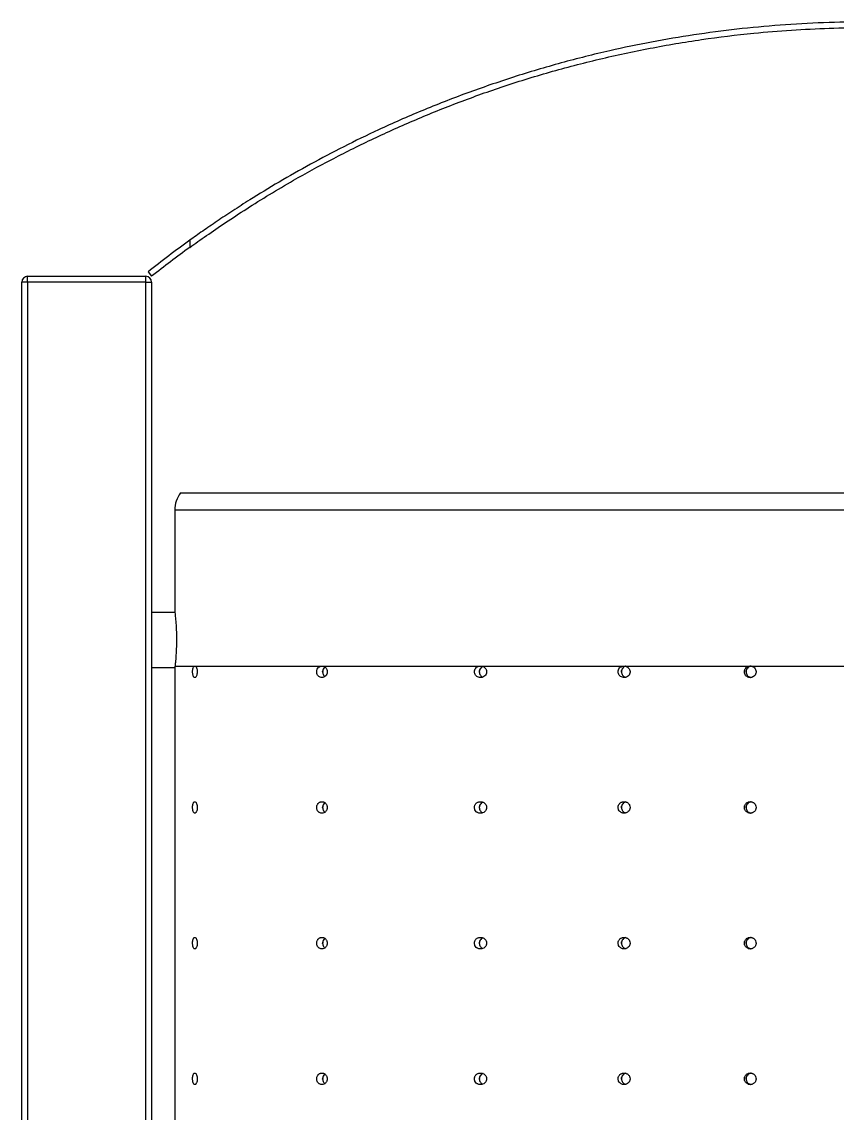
# Model space of a CAD drawing. Header units: millimetres. Extents: x -6549 to -609, y -17178 to -12978.
# Drawn here: x -5856.1 to -5573.5, y -13943.3 to -13565.3 of the extents above; entities that cross this region are included whole.
import ezdxf

# ---------------------------------------------------------------- set-up
doc = ezdxf.new("R2010")
doc.units = ezdxf.units.MM

# ---------------------------------------------------------------- blocks, each defined once
blk = doc.blocks.new('front')
for p, q in [((-10628.25, -14552.48), (-10628.25, -14554.95)), ((-10684.45, -14566.95), (-10684.45, -14564.95)), ((-10684.45, -14564.95), (-10643.45, -14564.95)), ((-10643.45, -14566.95), (-10643.45, -14564.95)), ((-10642.69, -14563.38), (-10641.45, -14564.95)), ((-10686.45, -15417.95), (-10686.45, -14566.95)), ((-10684.45, -14566.95), (-10686.45, -14566.95)), ((-10643.45, -14566.95), (-10684.45, -14566.95)), ((-10684.45, -14566.95), (-10684.45, -15417.95)), ((-10643.45, -15192.95), (-10643.45, -14566.95)), ((-10643.45, -14566.95), (-10641.45, -14566.95)), ((-10641.45, -14566.95), (-10641.45, -15192.95)), ((-10633.45, -14645.95), (-10633.45, -14681.07)), ((-10633.39, -14681.45), (-10641.45, -14681.45)), ((-10641.45, -14700.45), (-10633.39, -14700.45)), ((-10633.45, -14700.95), (-10633.45, -15129.95)), ((-10633.34, -14699.95), (-10626.48, -14699.95)), ((-10626.48, -14699.95), (-10582.43, -14699.95)), ((-10582.43, -14699.95), (-10527.48, -14699.95)), ((-10582.17, -14702.02), (-10582.13, -14701.57)), ((-10527.86, -14702.02), (-10527.82, -14701.56)), ((-10527.48, -14699.95), (-10477.7, -14699.95)), ((-10478.61, -14702.04), (-10478.58, -14701.53)), ((-10477.7, -14699.95), (-10433.97, -14699.95)), ((-10435.4, -14702.05), (-10435.37, -14701.52)), ((-10433.97, -14699.95), (-10393.45, -14699.95)), ((-10582.17, -14749.02), (-10582.13, -14748.57)), ((-10527.86, -14749.02), (-10527.82, -14748.56)), ((-10478.61, -14749.04), (-10478.58, -14748.53)), ((-10435.4, -14749.05), (-10435.37, -14748.52)), ((-10582.17, -14796.02), (-10582.13, -14795.57)), ((-10527.86, -14796.02), (-10527.82, -14795.56)), ((-10478.61, -14796.04), (-10478.58, -14795.53)), ((-10435.4, -14796.05), (-10435.37, -14795.52)), ((-10582.17, -14843.02), (-10582.13, -14842.57)), ((-10527.86, -14843.02), (-10527.82, -14842.56)), ((-10478.61, -14843.04), (-10478.58, -14842.53)), ((-10435.4, -14843.05), (-10435.37, -14842.52))]:
    blk.add_line(p, q)
for centre, radius, start, end in [((-10393.45, -14878.79), 402, 125.7369, 128.3161), ((-10393.45, -14878.79), 400, 125.9433, 128.3161), ((-10684.45, -14566.95), 2, 90, 180), ((-10643.45, -14566.95), 2, 0, 90), ((-10623.45, -14645.95), 10, 143.0924, 180.0171)]:
    blk.add_arc(centre, radius, start, end)
for points, knots in [([(-10393.45, -14476.79), (-10398.48, -14476.85), (-10408.55, -14476.96), (-10423.63, -14477.86), (-10438.63, -14479.27), (-10453.5, -14481.23), (-10468.17, -14483.71), (-10483.55, -14486.9), (-10499.58, -14490.93), (-10516.15, -14495.87), (-10532.28, -14501.42), (-10547.9, -14507.53), (-10562.1, -14513.77), (-10574.94, -14520.02), (-10586.48, -14526.11), (-10597.4, -14532.3), (-10606.29, -14537.71), (-10613.35, -14542.25), (-10618.81, -14545.88), (-10623.87, -14549.36), (-10626.79, -14551.44), (-10628.25, -14552.48)], [0, 0, 0, 0, 0.054178, 0.108508, 0.162965, 0.217478, 0.271936, 0.326199, 0.390873, 0.455721, 0.520613, 0.585435, 0.650088, 0.704174, 0.758377, 0.812526, 0.866538, 0.899888, 0.933316, 0.966705, 1, 1, 1, 1]), ([(-10628.25, -14554.95), (-10626.37, -14553.61), (-10622.62, -14550.92), (-10615.9, -14546.34), (-10608.57, -14541.55), (-10600.66, -14536.61), (-10590.97, -14530.88), (-10579.3, -14524.49), (-10565.46, -14517.58), (-10550.95, -14511.02), (-10535.88, -14504.9), (-10520.08, -14499.23), (-10503.57, -14494.12), (-10486.35, -14489.61), (-10468.76, -14485.83), (-10450.89, -14482.8), (-10434.5, -14480.79), (-10419.72, -14479.59), (-10406.6, -14478.92), (-10397.83, -14478.83), (-10393.45, -14478.79)], [0, 0, 0, 0, 0.042395, 0.084984, 0.127754, 0.170553, 0.213125, 0.275885, 0.338833, 0.401895, 0.464936, 0.527773, 0.593775, 0.659961, 0.726196, 0.792355, 0.858335, 0.905555, 0.952802, 1, 1, 1, 1]), ([(-10631.45, -14639.95), (-10631.39, -14639.95), (-10631.26, -14639.95), (-10630.26, -14639.95), (-10628.65, -14639.95), (-10626.42, -14639.95), (-10623.66, -14639.95), (-10620.43, -14639.95), (-10616.73, -14639.95), (-10611.76, -14639.95), (-10605.28, -14639.95), (-10597.03, -14639.95), (-10588.06, -14639.95), (-10578.28, -14639.95), (-10567.83, -14639.95), (-10556.78, -14639.95), (-10545.3, -14639.95), (-10533.43, -14639.95), (-10521.23, -14639.95), (-10506.58, -14639.95), (-10489.41, -14639.95), (-10469.67, -14639.95), (-10449.53, -14639.95), (-10429.06, -14639.95), (-10408.31, -14639.95), (-10387.49, -14639.95), (-10366.64, -14639.95), (-10345.83, -14639.95), (-10326.73, -14639.95), (-10309.34, -14639.95), (-10293.66, -14639.95), (-10278.19, -14639.95), (-10263.49, -14639.95), (-10249.6, -14639.95), (-10236.48, -14639.95), (-10223.68, -14639.95), (-10212.01, -14639.95), (-10201.53, -14639.95), (-10192.16, -14639.95), (-10183.37, -14639.95), (-10176.3, -14639.95), (-10170.85, -14639.95), (-10166.7, -14639.95), (-10163.07, -14639.95), (-10160.07, -14639.95), (-10157.76, -14639.95), (-10156.21, -14639.95), (-10155.45, -14639.95), (-10155.53, -14639.95), (-10155.56, -14639.95)], [0, 0, 0, 0, 0.0119193, 0.023839, 0.0361405, 0.0484435, 0.0603457, 0.0722494, 0.0844008, 0.0965535, 0.1161026, 0.1356578, 0.1557387, 0.1758234, 0.1970921, 0.2183827, 0.2396595, 0.2614833, 0.2833205, 0.305148, 0.3387896, 0.3724628, 0.4061127, 0.4406894, 0.4752902, 0.5098689, 0.5446202, 0.579394, 0.6141422, 0.6409652, 0.6678179, 0.6946636, 0.7214772, 0.7455153, 0.7695514, 0.7939173, 0.8182792, 0.8385424, 0.8588019, 0.879554, 0.9002987, 0.9135102, 0.9267199, 0.9402453, 0.9537683, 0.9670108, 0.9802516, 0.9940174, 1, 1, 1, 1]), ([(-10153.45, -14645.95), (-10153.52, -14645.95), (-10153.68, -14645.95), (-10155.09, -14645.95), (-10157.58, -14645.95), (-10159.95, -14645.95), (-10162.9, -14645.95), (-10166.55, -14645.95), (-10172.93, -14645.95), (-10180.58, -14645.95), (-10189.5, -14645.95), (-10199.65, -14645.95), (-10210.45, -14645.95), (-10222.69, -14645.95), (-10236.42, -14645.95), (-10251.66, -14645.95), (-10267.3, -14645.95), (-10284.43, -14645.95), (-10303.04, -14645.95), (-10323.14, -14645.95), (-10343.48, -14645.95), (-10363.96, -14645.95), (-10384.48, -14645.95), (-10404.72, -14645.95), (-10424.65, -14645.95), (-10444.26, -14645.95), (-10463.76, -14645.95), (-10483.08, -14645.95), (-10502.11, -14645.95), (-10519.2, -14645.95), (-10534.4, -14645.95), (-10547.76, -14645.95), (-10560.76, -14645.95), (-10573.27, -14645.95), (-10584.32, -14645.95), (-10593.95, -14645.95), (-10602.22, -14645.95), (-10609.86, -14645.95), (-10616.59, -14645.95), (-10622.3, -14645.95), (-10626.94, -14645.95), (-10630.16, -14645.95), (-10632.12, -14645.95), (-10633.24, -14645.95), (-10633.38, -14645.95), (-10633.45, -14645.95)], [0, 0, 0, 0, 0.012547, 0.028296, 0.044098, 0.059858, 0.06074, 0.079591, 0.098502, 0.117378, 0.139373, 0.161439, 0.183535, 0.205569, 0.233166, 0.26082, 0.288492, 0.316115, 0.349837, 0.38365, 0.417523, 0.451411, 0.48526, 0.519006, 0.551369, 0.583832, 0.61633, 0.648808, 0.681224, 0.713555, 0.737661, 0.761841, 0.78602, 0.810152, 0.834217, 0.85297, 0.871777, 0.890561, 0.909281, 0.926889, 0.944536, 0.962122, 0.974741, 0.987384, 1, 1, 1, 1]), ([(-10633.44, -14681.07), (-10633.44, -14681.04), (-10633.46, -14680.9), (-10633.35, -14681.81), (-10633.15, -14683.72), (-10632.94, -14686.51), (-10632.82, -14689.8), (-10632.85, -14693.21), (-10633, -14696.34), (-10633.2, -14698.65), (-10633.3, -14699.58), (-10633.34, -14699.95)], [0, 0, 0, 0, 0.041909, 0.166253, 0.290928, 0.416416, 0.541942, 0.66666, 0.79099, 0.915947, 1, 1, 1, 1]), ([(-10633.34, -14699.95), (-10633.35, -14700.1), (-10633.42, -14700.68), (-10633.47, -14701.13), (-10633.45, -14700.95), (-10633.45, -14700.95)], [0, 0, 0, 0, 0.250403, 0.997833, 1, 1, 1, 1]), ([(-10626.48, -14699.95), (-10626.57, -14699.97), (-10626.75, -14700.01), (-10626.98, -14700.36), (-10627.16, -14700.89), (-10627.25, -14701.45), (-10627.27, -14702.03), (-10627.23, -14702.61), (-10627.11, -14703.2), (-10626.92, -14703.65), (-10626.68, -14703.93), (-10626.4, -14703.98), (-10626.13, -14703.8), (-10625.88, -14703.39), (-10625.72, -14702.82), (-10625.64, -14702.15), (-10625.66, -14701.48), (-10625.77, -14700.87), (-10625.95, -14700.38), (-10626.19, -14700.04), (-10626.38, -14699.95), (-10626.47, -14699.95), (-10626.48, -14699.95)], [0, 0, 0, 0, 0.053512, 0.109643, 0.164508, 0.217741, 0.249733, 0.301411, 0.353073, 0.405322, 0.458955, 0.514128, 0.570382, 0.626634, 0.681598, 0.734542, 0.785822, 0.836641, 0.888347, 0.941822, 0.997129, 1, 1, 1, 1]), ([(-10582.43, -14699.95), (-10582.6, -14699.97), (-10583.01, -14700), (-10583.59, -14700.35), (-10584.04, -14700.93), (-10584.22, -14701.51), (-10584.26, -14702.05), (-10584.18, -14702.57), (-10583.94, -14703.12), (-10583.55, -14703.57), (-10583.02, -14703.88), (-10582.39, -14703.99), (-10581.71, -14703.84), (-10581.11, -14703.42), (-10580.71, -14702.79), (-10580.56, -14702.11), (-10580.61, -14701.48), (-10580.82, -14700.92), (-10581.17, -14700.45), (-10581.67, -14700.09), (-10582.11, -14699.96), (-10582.37, -14699.95), (-10582.43, -14699.95)], [0, 0, 0, 0, 0.049072, 0.11378, 0.173758, 0.226099, 0.249539, 0.295306, 0.340993, 0.388792, 0.441948, 0.501313, 0.565458, 0.629886, 0.688756, 0.739443, 0.784466, 0.828339, 0.874875, 0.926749, 0.985174, 1, 1, 1, 1]), ([(-10581.39, -14700.33), (-10581.43, -14700.35), (-10581.67, -14700.48), (-10581.96, -14700.94), (-10582.16, -14701.51), (-10582.17, -14701.85), (-10582.18, -14701.95)], [0, 0, 0, 0, 0.0847943, 0.4909951, 0.8441307, 1, 1, 1, 1]), ([(-10582.18, -14701.95), (-10582.16, -14702.15), (-10582.13, -14702.57), (-10581.86, -14703.1), (-10581.61, -14703.45), (-10581.43, -14703.55), (-10581.41, -14703.57)], [0, 0, 0, 0, 0.31152, 0.622484, 0.948117, 1, 1, 1, 1]), ([(-10527.48, -14699.95), (-10527.68, -14699.97), (-10528.15, -14700), (-10528.81, -14700.35), (-10529.33, -14700.92), (-10529.54, -14701.5), (-10529.59, -14702.05), (-10529.51, -14702.57), (-10529.22, -14703.12), (-10528.76, -14703.57), (-10528.15, -14703.88), (-10527.42, -14703.99), (-10526.65, -14703.84), (-10525.97, -14703.42), (-10525.52, -14702.8), (-10525.34, -14702.12), (-10525.4, -14701.48), (-10525.64, -14700.92), (-10526.05, -14700.44), (-10526.62, -14700.08), (-10527.13, -14699.96), (-10527.42, -14699.95), (-10527.48, -14699.95)], [0, 0, 0, 0, 0.049345, 0.113133, 0.172688, 0.225238, 0.249711, 0.296001, 0.342215, 0.390468, 0.443811, 0.502932, 0.566313, 0.629711, 0.687944, 0.738824, 0.784584, 0.829253, 0.876344, 0.92834, 0.986341, 1, 1, 1, 1]), ([(-10526.62, -14700.16), (-10526.79, -14700.23), (-10527.18, -14700.39), (-10527.62, -14700.93), (-10527.85, -14701.5), (-10527.87, -14701.84), (-10527.87, -14701.95)], [0, 0, 0, 0, 0.235454, 0.569697, 0.864002, 1, 1, 1, 1]), ([(-10527.87, -14701.95), (-10527.85, -14702.16), (-10527.81, -14702.57), (-10527.51, -14703.12), (-10527.11, -14703.54), (-10526.77, -14703.69), (-10526.61, -14703.76)], [0, 0, 0, 0, 0.256288, 0.51216, 0.779463, 1, 1, 1, 1]), ([(-10477.7, -14699.95), (-10477.92, -14699.97), (-10478.38, -14700.01), (-10479.03, -14700.35), (-10479.52, -14700.89), (-10479.74, -14701.46), (-10479.8, -14702.03), (-10479.71, -14702.59), (-10479.39, -14703.17), (-10478.91, -14703.62), (-10478.27, -14703.91), (-10477.55, -14703.99), (-10476.82, -14703.81), (-10476.2, -14703.4), (-10475.77, -14702.81), (-10475.58, -14702.15), (-10475.63, -14701.49), (-10475.89, -14700.89), (-10476.32, -14700.4), (-10476.92, -14700.06), (-10477.4, -14699.95), (-10477.67, -14699.95), (-10477.7, -14699.95)], [0, 0, 0, 0, 0.051787, 0.110599, 0.167196, 0.220294, 0.249892, 0.299492, 0.34905, 0.399872, 0.453631, 0.510493, 0.569334, 0.627871, 0.683709, 0.735852, 0.785237, 0.83392, 0.883982, 0.936899, 0.99311, 1, 1, 1, 1]), ([(-10477.12, -14700.04), (-10477.14, -14700.04), (-10477.41, -14700.07), (-10477.87, -14700.37), (-10478.37, -14700.89), (-10478.6, -14701.47), (-10478.62, -14701.82), (-10478.63, -14701.95)], [0, 0, 0, 0, 0.0295801, 0.3179333, 0.5953087, 0.8553273, 1, 1, 1, 1]), ([(-10478.63, -14701.95), (-10478.61, -14702.16), (-10478.56, -14702.59), (-10478.24, -14703.16), (-10477.77, -14703.62), (-10477.37, -14703.77), (-10477.17, -14703.85)], [0, 0, 0, 0, 0.247881, 0.495541, 0.749587, 1, 1, 1, 1]), ([(-10433.97, -14699.95), (-10434.2, -14699.97), (-10434.66, -14700.02), (-10435.27, -14700.37), (-10435.73, -14700.89), (-10435.95, -14701.45), (-10436.02, -14702.03), (-10435.92, -14702.62), (-10435.59, -14703.21), (-10435.08, -14703.66), (-10434.45, -14703.93), (-10433.76, -14703.98), (-10433.08, -14703.79), (-10432.5, -14703.39), (-10432.1, -14702.82), (-10431.92, -14702.16), (-10431.96, -14701.48), (-10432.22, -14700.86), (-10432.68, -14700.36), (-10433.28, -14700.03), (-10433.74, -14699.95), (-10433.97, -14699.95), (-10433.97, -14699.95)], [0, 0, 0, 0, 0.054365, 0.109358, 0.163749, 0.217255, 0.250001, 0.302572, 0.355128, 0.408061, 0.461818, 0.516402, 0.571458, 0.626388, 0.680614, 0.733878, 0.786377, 0.838659, 0.891351, 0.944889, 0.999338, 1, 1, 1, 1]), ([(-10433.68, -14700), (-10433.81, -14700.01), (-10434.17, -14700.05), (-10434.7, -14700.37), (-10435.16, -14700.89), (-10435.39, -14701.45), (-10435.41, -14701.81), (-10435.42, -14701.95)], [0, 0, 0, 0, 0.138324, 0.380585, 0.620173, 0.855811, 1, 1, 1, 1]), ([(-10435.42, -14701.95), (-10435.4, -14702.17), (-10435.35, -14702.61), (-10435.01, -14703.21), (-10434.51, -14703.65), (-10434.05, -14703.89), (-10433.78, -14703.9), (-10433.73, -14703.9)], [0, 0, 0, 0, 0.235808, 0.4715601, 0.7090053, 0.9501985, 1, 1, 1, 1]), ([(-10627.26, -14748.95), (-10627.26, -14749.08), (-10627.25, -14749.22), (-10627.23, -14749.48), (-10627.22, -14749.6), (-10627.18, -14749.85), (-10627.16, -14749.96), (-10627.1, -14750.18), (-10627.07, -14750.28), (-10626.96, -14750.56), (-10626.87, -14750.71), (-10626.73, -14750.85), (-10626.68, -14750.89), (-10626.58, -14750.94), (-10626.53, -14750.95), (-10626.42, -14750.95), (-10626.37, -14750.94), (-10626.27, -14750.89), (-10626.22, -14750.85), (-10626.12, -14750.75), (-10626.07, -14750.69), (-10625.98, -14750.55), (-10625.94, -14750.47), (-10625.82, -14750.19), (-10625.76, -14749.97), (-10625.69, -14749.6), (-10625.68, -14749.48), (-10625.66, -14749.22), (-10625.65, -14749.08), (-10625.65, -14748.68), (-10625.67, -14748.42), (-10625.74, -14748.05), (-10625.76, -14747.94), (-10625.83, -14747.72), (-10625.86, -14747.62), (-10625.94, -14747.43), (-10625.98, -14747.35), (-10626.07, -14747.21), (-10626.12, -14747.15), (-10626.27, -14747), (-10626.37, -14746.95), (-10626.53, -14746.95), (-10626.58, -14746.96), (-10626.68, -14747.01), (-10626.73, -14747.05), (-10626.82, -14747.14), (-10626.87, -14747.2), (-10626.95, -14747.35), (-10626.99, -14747.43), (-10627.07, -14747.61), (-10627.1, -14747.71), (-10627.16, -14747.93), (-10627.18, -14748.05), (-10627.24, -14748.41), (-10627.26, -14748.68), (-10627.26, -14748.95)], [0, 0, 0, 0, 0.03125, 0.03125, 0.0625, 0.0625, 0.09375, 0.09375, 0.125, 0.125, 0.1875, 0.1875, 0.21875, 0.21875, 0.25, 0.25, 0.28125, 0.28125, 0.3125, 0.3125, 0.34375, 0.34375, 0.375, 0.375, 0.4375, 0.4375, 0.46875, 0.46875, 0.5, 0.5, 0.5625, 0.5625, 0.59375, 0.59375, 0.625, 0.625, 0.65625, 0.65625, 0.6875, 0.6875, 0.75, 0.75, 0.78125, 0.78125, 0.8125, 0.8125, 0.84375, 0.84375, 0.875, 0.875, 0.90625, 0.90625, 0.9375, 0.9375, 1, 1, 1, 1]), ([(-10584.24, -14748.95), (-10584.24, -14749.09), (-10584.23, -14749.23), (-10584.18, -14749.5), (-10584.14, -14749.64), (-10583.99, -14750.01), (-10583.84, -14750.23), (-10583.58, -14750.5), (-10583.49, -14750.58), (-10583.29, -14750.71), (-10583.19, -14750.77), (-10582.87, -14750.91), (-10582.65, -14750.95), (-10582.2, -14750.95), (-10581.97, -14750.9), (-10581.55, -14750.72), (-10581.35, -14750.59), (-10581.08, -14750.32), (-10581, -14750.22), (-10580.86, -14750.01), (-10580.8, -14749.89), (-10580.69, -14749.64), (-10580.65, -14749.51), (-10580.6, -14749.24), (-10580.58, -14749.1), (-10580.58, -14748.81), (-10580.6, -14748.68), (-10580.65, -14748.4), (-10580.69, -14748.27), (-10580.79, -14748.02), (-10580.85, -14747.9), (-10581, -14747.68), (-10581.08, -14747.58), (-10581.25, -14747.4), (-10581.35, -14747.32), (-10581.55, -14747.19), (-10581.65, -14747.13), (-10581.87, -14747.04), (-10581.97, -14747.01), (-10582.2, -14746.96), (-10582.31, -14746.95), (-10582.54, -14746.95), (-10582.65, -14746.96), (-10582.87, -14747), (-10582.98, -14747.04), (-10583.19, -14747.13), (-10583.29, -14747.18), (-10583.49, -14747.32), (-10583.58, -14747.4), (-10583.75, -14747.58), (-10583.83, -14747.67), (-10583.97, -14747.89), (-10584.04, -14748.01), (-10584.14, -14748.26), (-10584.18, -14748.39), (-10584.23, -14748.66), (-10584.24, -14748.81), (-10584.24, -14748.95)], [0, 0, 0, 0, 0.03125, 0.03125, 0.0625, 0.0625, 0.125, 0.125, 0.15625, 0.15625, 0.1875, 0.1875, 0.25, 0.25, 0.3125, 0.3125, 0.375, 0.375, 0.40625, 0.40625, 0.4375, 0.4375, 0.46875, 0.46875, 0.5, 0.5, 0.53125, 0.53125, 0.5625, 0.5625, 0.59375, 0.59375, 0.625, 0.625, 0.65625, 0.65625, 0.6875, 0.6875, 0.71875, 0.71875, 0.75, 0.75, 0.78125, 0.78125, 0.8125, 0.8125, 0.84375, 0.84375, 0.875, 0.875, 0.90625, 0.90625, 0.9375, 0.9375, 0.96875, 0.96875, 1, 1, 1, 1]), ([(-10581.39, -14747.33), (-10581.43, -14747.35), (-10581.67, -14747.48), (-10581.96, -14747.94), (-10582.16, -14748.51), (-10582.17, -14748.85), (-10582.18, -14748.95)], [0, 0, 0, 0, 0.083499, 0.490275, 0.84391, 1, 1, 1, 1]), ([(-10529.57, -14748.95), (-10529.57, -14749.09), (-10529.56, -14749.23), (-10529.5, -14749.5), (-10529.45, -14749.63), (-10529.28, -14750.01), (-10529.11, -14750.23), (-10528.82, -14750.5), (-10528.71, -14750.58), (-10528.48, -14750.71), (-10528.36, -14750.77), (-10528.12, -14750.86), (-10527.99, -14750.89), (-10527.74, -14750.94), (-10527.61, -14750.95), (-10527.21, -14750.95), (-10526.96, -14750.9), (-10526.47, -14750.72), (-10526.24, -14750.59), (-10525.94, -14750.32), (-10525.84, -14750.22), (-10525.68, -14750), (-10525.61, -14749.89), (-10525.49, -14749.64), (-10525.45, -14749.5), (-10525.39, -14749.24), (-10525.37, -14749.09), (-10525.37, -14748.68), (-10525.43, -14748.4), (-10525.61, -14748.02), (-10525.68, -14747.9), (-10525.84, -14747.68), (-10525.93, -14747.59), (-10526.23, -14747.32), (-10526.46, -14747.18), (-10526.83, -14747.04), (-10526.96, -14747.01), (-10527.22, -14746.96), (-10527.35, -14746.95), (-10527.61, -14746.95), (-10527.73, -14746.96), (-10527.99, -14747.01), (-10528.12, -14747.04), (-10528.36, -14747.13), (-10528.48, -14747.19), (-10528.71, -14747.32), (-10528.81, -14747.4), (-10529.01, -14747.58), (-10529.1, -14747.68), (-10529.27, -14747.9), (-10529.34, -14748.01), (-10529.45, -14748.26), (-10529.5, -14748.39), (-10529.56, -14748.67), (-10529.57, -14748.81), (-10529.57, -14748.95)], [0, 0, 0, 0, 0.03125, 0.03125, 0.0625, 0.0625, 0.125, 0.125, 0.15625, 0.15625, 0.1875, 0.1875, 0.21875, 0.21875, 0.25, 0.25, 0.3125, 0.3125, 0.375, 0.375, 0.40625, 0.40625, 0.4375, 0.4375, 0.46875, 0.46875, 0.5, 0.5, 0.5625, 0.5625, 0.59375, 0.59375, 0.625, 0.625, 0.6875, 0.6875, 0.71875, 0.71875, 0.75, 0.75, 0.78125, 0.78125, 0.8125, 0.8125, 0.84375, 0.84375, 0.875, 0.875, 0.90625, 0.90625, 0.9375, 0.9375, 0.96875, 0.96875, 1, 1, 1, 1]), ([(-10526.59, -14747.14), (-10526.77, -14747.21), (-10527.17, -14747.38), (-10527.62, -14747.93), (-10527.85, -14748.5), (-10527.87, -14748.84), (-10527.87, -14748.95)], [0, 0, 0, 0, 0.248905, 0.577277, 0.866394, 1, 1, 1, 1]), ([(-10479.78, -14748.95), (-10479.78, -14749.09), (-10479.76, -14749.22), (-10479.71, -14749.48), (-10479.67, -14749.61), (-10479.5, -14749.98), (-10479.34, -14750.21), (-10479.05, -14750.48), (-10478.94, -14750.56), (-10478.71, -14750.7), (-10478.6, -14750.76), (-10478.35, -14750.85), (-10478.22, -14750.89), (-10477.96, -14750.94), (-10477.83, -14750.95), (-10477.56, -14750.95), (-10477.43, -14750.94), (-10477.17, -14750.89), (-10477.05, -14750.85), (-10476.8, -14750.76), (-10476.68, -14750.7), (-10476.45, -14750.56), (-10476.35, -14750.48), (-10476.05, -14750.2), (-10475.89, -14749.99), (-10475.72, -14749.61), (-10475.68, -14749.49), (-10475.63, -14749.22), (-10475.61, -14749.09), (-10475.61, -14748.68), (-10475.67, -14748.41), (-10475.83, -14748.04), (-10475.9, -14747.92), (-10476.06, -14747.7), (-10476.15, -14747.6), (-10476.34, -14747.42), (-10476.45, -14747.34), (-10476.68, -14747.2), (-10476.8, -14747.14), (-10477.05, -14747.05), (-10477.17, -14747.01), (-10477.43, -14746.96), (-10477.56, -14746.95), (-10477.83, -14746.95), (-10477.96, -14746.96), (-10478.22, -14747.01), (-10478.35, -14747.04), (-10478.6, -14747.14), (-10478.71, -14747.2), (-10478.94, -14747.34), (-10479.05, -14747.42), (-10479.24, -14747.6), (-10479.33, -14747.7), (-10479.49, -14747.92), (-10479.56, -14748.04), (-10479.72, -14748.4), (-10479.78, -14748.68), (-10479.78, -14748.95)], [0, 0, 0, 0, 0.03125, 0.03125, 0.0625, 0.0625, 0.125, 0.125, 0.15625, 0.15625, 0.1875, 0.1875, 0.21875, 0.21875, 0.25, 0.25, 0.28125, 0.28125, 0.3125, 0.3125, 0.34375, 0.34375, 0.375, 0.375, 0.4375, 0.4375, 0.46875, 0.46875, 0.5, 0.5, 0.5625, 0.5625, 0.59375, 0.59375, 0.625, 0.625, 0.65625, 0.65625, 0.6875, 0.6875, 0.71875, 0.71875, 0.75, 0.75, 0.78125, 0.78125, 0.8125, 0.8125, 0.84375, 0.84375, 0.875, 0.875, 0.90625, 0.90625, 0.9375, 0.9375, 1, 1, 1, 1]), ([(-10477.16, -14747.04), (-10477.17, -14747.05), (-10477.43, -14747.08), (-10477.87, -14747.37), (-10478.37, -14747.89), (-10478.6, -14748.47), (-10478.62, -14748.82), (-10478.63, -14748.95)], [0, 0, 0, 0, 0.0113318, 0.3051039, 0.5876969, 0.8526174, 1, 1, 1, 1]), ([(-10435.99, -14748.95), (-10435.99, -14749.08), (-10435.98, -14749.21), (-10435.93, -14749.47), (-10435.89, -14749.6), (-10435.78, -14749.84), (-10435.72, -14749.96), (-10435.57, -14750.18), (-10435.49, -14750.28), (-10435.21, -14750.55), (-10434.98, -14750.7), (-10434.62, -14750.85), (-10434.49, -14750.89), (-10434.23, -14750.94), (-10434.1, -14750.95), (-10433.84, -14750.95), (-10433.71, -14750.94), (-10433.45, -14750.89), (-10433.32, -14750.85), (-10433.08, -14750.75), (-10432.96, -14750.69), (-10432.74, -14750.54), (-10432.64, -14750.46), (-10432.45, -14750.28), (-10432.36, -14750.18), (-10432.22, -14749.96), (-10432.15, -14749.84), (-10432.05, -14749.6), (-10432.01, -14749.47), (-10431.96, -14749.22), (-10431.94, -14749.08), (-10431.94, -14748.69), (-10432, -14748.42), (-10432.2, -14747.94), (-10432.35, -14747.71), (-10432.64, -14747.44), (-10432.74, -14747.35), (-10432.96, -14747.21), (-10433.08, -14747.15), (-10433.32, -14747.05), (-10433.45, -14747.01), (-10433.7, -14746.96), (-10433.83, -14746.95), (-10434.1, -14746.95), (-10434.23, -14746.96), (-10434.49, -14747.01), (-10434.61, -14747.05), (-10434.86, -14747.15), (-10434.97, -14747.21), (-10435.19, -14747.35), (-10435.3, -14747.44), (-10435.49, -14747.62), (-10435.57, -14747.72), (-10435.72, -14747.94), (-10435.78, -14748.05), (-10435.94, -14748.42), (-10435.99, -14748.68), (-10435.99, -14748.95)], [0, 0, 0, 0, 0.03125, 0.03125, 0.0625, 0.0625, 0.09375, 0.09375, 0.125, 0.125, 0.1875, 0.1875, 0.21875, 0.21875, 0.25, 0.25, 0.28125, 0.28125, 0.3125, 0.3125, 0.34375, 0.34375, 0.375, 0.375, 0.40625, 0.40625, 0.4375, 0.4375, 0.46875, 0.46875, 0.5, 0.5, 0.5625, 0.5625, 0.625, 0.625, 0.65625, 0.65625, 0.6875, 0.6875, 0.71875, 0.71875, 0.75, 0.75, 0.78125, 0.78125, 0.8125, 0.8125, 0.84375, 0.84375, 0.875, 0.875, 0.90625, 0.90625, 0.9375, 0.9375, 1, 1, 1, 1]), ([(-10433.68, -14747), (-10433.81, -14747.01), (-10434.17, -14747.05), (-10434.7, -14747.37), (-10435.16, -14747.89), (-10435.39, -14748.45), (-10435.41, -14748.81), (-10435.42, -14748.95)], [0, 0, 0, 0, 0.138405, 0.380643, 0.620209, 0.855835, 1, 1, 1, 1]), ([(-10582.18, -14748.95), (-10582.16, -14749.15), (-10582.13, -14749.57), (-10581.86, -14750.1), (-10581.61, -14750.45), (-10581.43, -14750.55), (-10581.41, -14750.57)], [0, 0, 0, 0, 0.31152, 0.622484, 0.948117, 1, 1, 1, 1]), ([(-10527.87, -14748.95), (-10527.85, -14749.16), (-10527.81, -14749.57), (-10527.51, -14750.12), (-10527.11, -14750.54), (-10526.77, -14750.69), (-10526.61, -14750.76)], [0, 0, 0, 0, 0.2563, 0.51216, 0.779463, 1, 1, 1, 1]), ([(-10478.63, -14748.95), (-10478.61, -14749.16), (-10478.56, -14749.59), (-10478.24, -14750.16), (-10477.77, -14750.62), (-10477.37, -14750.77), (-10477.17, -14750.85)], [0, 0, 0, 0, 0.247881, 0.495541, 0.749587, 1, 1, 1, 1]), ([(-10435.42, -14748.95), (-10435.4, -14749.17), (-10435.35, -14749.61), (-10435.01, -14750.21), (-10434.51, -14750.65), (-10434.05, -14750.89), (-10433.78, -14750.9), (-10433.73, -14750.9)], [0, 0, 0, 0, 0.235807, 0.471557, 0.709008, 0.9502, 1, 1, 1, 1]), ([(-10627.26, -14795.95), (-10627.26, -14796.08), (-10627.25, -14796.22), (-10627.23, -14796.48), (-10627.22, -14796.6), (-10627.18, -14796.85), (-10627.16, -14796.96), (-10627.1, -14797.18), (-10627.07, -14797.28), (-10626.96, -14797.56), (-10626.87, -14797.71), (-10626.73, -14797.85), (-10626.68, -14797.89), (-10626.58, -14797.94), (-10626.53, -14797.95), (-10626.42, -14797.95), (-10626.37, -14797.94), (-10626.27, -14797.89), (-10626.22, -14797.85), (-10626.12, -14797.75), (-10626.07, -14797.69), (-10625.98, -14797.55), (-10625.94, -14797.47), (-10625.82, -14797.19), (-10625.76, -14796.97), (-10625.69, -14796.6), (-10625.68, -14796.48), (-10625.66, -14796.22), (-10625.65, -14796.08), (-10625.65, -14795.68), (-10625.67, -14795.42), (-10625.74, -14795.05), (-10625.76, -14794.94), (-10625.83, -14794.72), (-10625.86, -14794.62), (-10625.94, -14794.43), (-10625.98, -14794.35), (-10626.07, -14794.21), (-10626.12, -14794.15), (-10626.27, -14794), (-10626.37, -14793.95), (-10626.53, -14793.95), (-10626.58, -14793.96), (-10626.68, -14794.01), (-10626.73, -14794.05), (-10626.82, -14794.14), (-10626.87, -14794.2), (-10626.95, -14794.35), (-10626.99, -14794.43), (-10627.07, -14794.61), (-10627.1, -14794.71), (-10627.16, -14794.93), (-10627.18, -14795.05), (-10627.24, -14795.41), (-10627.26, -14795.68), (-10627.26, -14795.95)], [0, 0, 0, 0, 0.03125, 0.03125, 0.0625, 0.0625, 0.09375, 0.09375, 0.125, 0.125, 0.1875, 0.1875, 0.21875, 0.21875, 0.25, 0.25, 0.28125, 0.28125, 0.3125, 0.3125, 0.34375, 0.34375, 0.375, 0.375, 0.4375, 0.4375, 0.46875, 0.46875, 0.5, 0.5, 0.5625, 0.5625, 0.59375, 0.59375, 0.625, 0.625, 0.65625, 0.65625, 0.6875, 0.6875, 0.75, 0.75, 0.78125, 0.78125, 0.8125, 0.8125, 0.84375, 0.84375, 0.875, 0.875, 0.90625, 0.90625, 0.9375, 0.9375, 1, 1, 1, 1]), ([(-10584.24, -14795.95), (-10584.24, -14796.09), (-10584.23, -14796.23), (-10584.18, -14796.5), (-10584.14, -14796.64), (-10583.99, -14797.01), (-10583.84, -14797.23), (-10583.58, -14797.5), (-10583.49, -14797.58), (-10583.29, -14797.71), (-10583.19, -14797.77), (-10582.87, -14797.91), (-10582.65, -14797.95), (-10582.2, -14797.95), (-10581.97, -14797.9), (-10581.55, -14797.72), (-10581.35, -14797.59), (-10581.08, -14797.32), (-10581, -14797.22), (-10580.86, -14797.01), (-10580.8, -14796.89), (-10580.69, -14796.64), (-10580.65, -14796.51), (-10580.6, -14796.24), (-10580.58, -14796.1), (-10580.58, -14795.81), (-10580.6, -14795.68), (-10580.65, -14795.4), (-10580.69, -14795.27), (-10580.79, -14795.02), (-10580.85, -14794.9), (-10581, -14794.68), (-10581.08, -14794.58), (-10581.25, -14794.4), (-10581.35, -14794.32), (-10581.55, -14794.19), (-10581.65, -14794.13), (-10581.87, -14794.04), (-10581.97, -14794.01), (-10582.2, -14793.96), (-10582.31, -14793.95), (-10582.54, -14793.95), (-10582.65, -14793.96), (-10582.87, -14794), (-10582.98, -14794.04), (-10583.19, -14794.13), (-10583.29, -14794.18), (-10583.49, -14794.32), (-10583.58, -14794.4), (-10583.75, -14794.58), (-10583.83, -14794.67), (-10583.97, -14794.89), (-10584.04, -14795.01), (-10584.14, -14795.26), (-10584.18, -14795.39), (-10584.23, -14795.66), (-10584.24, -14795.81), (-10584.24, -14795.95)], [0, 0, 0, 0, 0.03125, 0.03125, 0.0625, 0.0625, 0.125, 0.125, 0.15625, 0.15625, 0.1875, 0.1875, 0.25, 0.25, 0.3125, 0.3125, 0.375, 0.375, 0.40625, 0.40625, 0.4375, 0.4375, 0.46875, 0.46875, 0.5, 0.5, 0.53125, 0.53125, 0.5625, 0.5625, 0.59375, 0.59375, 0.625, 0.625, 0.65625, 0.65625, 0.6875, 0.6875, 0.71875, 0.71875, 0.75, 0.75, 0.78125, 0.78125, 0.8125, 0.8125, 0.84375, 0.84375, 0.875, 0.875, 0.90625, 0.90625, 0.9375, 0.9375, 0.96875, 0.96875, 1, 1, 1, 1]), ([(-10581.39, -14794.33), (-10581.43, -14794.35), (-10581.67, -14794.48), (-10581.96, -14794.94), (-10582.16, -14795.51), (-10582.17, -14795.85), (-10582.18, -14795.95)], [0, 0, 0, 0, 0.083493, 0.490272, 0.843909, 1, 1, 1, 1]), ([(-10582.18, -14795.95), (-10582.16, -14796.15), (-10582.13, -14796.57), (-10581.86, -14797.1), (-10581.61, -14797.45), (-10581.43, -14797.55), (-10581.41, -14797.57)], [0, 0, 0, 0, 0.311517, 0.622478, 0.948117, 1, 1, 1, 1]), ([(-10529.57, -14795.95), (-10529.57, -14796.09), (-10529.56, -14796.23), (-10529.5, -14796.5), (-10529.45, -14796.63), (-10529.28, -14797.01), (-10529.11, -14797.23), (-10528.82, -14797.5), (-10528.71, -14797.58), (-10528.48, -14797.71), (-10528.36, -14797.77), (-10528.12, -14797.86), (-10527.99, -14797.89), (-10527.74, -14797.94), (-10527.61, -14797.95), (-10527.21, -14797.95), (-10526.96, -14797.9), (-10526.47, -14797.72), (-10526.24, -14797.59), (-10525.94, -14797.32), (-10525.84, -14797.22), (-10525.68, -14797), (-10525.61, -14796.89), (-10525.49, -14796.64), (-10525.45, -14796.5), (-10525.39, -14796.24), (-10525.37, -14796.09), (-10525.37, -14795.68), (-10525.43, -14795.4), (-10525.61, -14795.02), (-10525.68, -14794.9), (-10525.84, -14794.68), (-10525.93, -14794.59), (-10526.23, -14794.32), (-10526.46, -14794.18), (-10526.83, -14794.04), (-10526.96, -14794.01), (-10527.22, -14793.96), (-10527.35, -14793.95), (-10527.61, -14793.95), (-10527.73, -14793.96), (-10527.99, -14794.01), (-10528.12, -14794.04), (-10528.36, -14794.13), (-10528.48, -14794.19), (-10528.71, -14794.32), (-10528.81, -14794.4), (-10529.01, -14794.58), (-10529.1, -14794.68), (-10529.27, -14794.9), (-10529.34, -14795.01), (-10529.45, -14795.26), (-10529.5, -14795.39), (-10529.56, -14795.67), (-10529.57, -14795.81), (-10529.57, -14795.95)], [0, 0, 0, 0, 0.03125, 0.03125, 0.0625, 0.0625, 0.125, 0.125, 0.15625, 0.15625, 0.1875, 0.1875, 0.21875, 0.21875, 0.25, 0.25, 0.3125, 0.3125, 0.375, 0.375, 0.40625, 0.40625, 0.4375, 0.4375, 0.46875, 0.46875, 0.5, 0.5, 0.5625, 0.5625, 0.59375, 0.59375, 0.625, 0.625, 0.6875, 0.6875, 0.71875, 0.71875, 0.75, 0.75, 0.78125, 0.78125, 0.8125, 0.8125, 0.84375, 0.84375, 0.875, 0.875, 0.90625, 0.90625, 0.9375, 0.9375, 0.96875, 0.96875, 1, 1, 1, 1]), ([(-10526.59, -14794.14), (-10526.77, -14794.21), (-10527.17, -14794.38), (-10527.62, -14794.93), (-10527.85, -14795.5), (-10527.87, -14795.84), (-10527.87, -14795.95)], [0, 0, 0, 0, 0.248901, 0.577275, 0.866393, 1, 1, 1, 1]), ([(-10527.87, -14795.95), (-10527.85, -14796.16), (-10527.81, -14796.57), (-10527.51, -14797.12), (-10527.11, -14797.54), (-10526.77, -14797.69), (-10526.61, -14797.76)], [0, 0, 0, 0, 0.256298, 0.512168, 0.77947, 1, 1, 1, 1]), ([(-10479.78, -14795.95), (-10479.78, -14796.09), (-10479.76, -14796.22), (-10479.71, -14796.48), (-10479.67, -14796.61), (-10479.5, -14796.98), (-10479.34, -14797.21), (-10479.05, -14797.48), (-10478.94, -14797.56), (-10478.71, -14797.7), (-10478.6, -14797.76), (-10478.35, -14797.85), (-10478.22, -14797.89), (-10477.96, -14797.94), (-10477.83, -14797.95), (-10477.56, -14797.95), (-10477.43, -14797.94), (-10477.17, -14797.89), (-10477.05, -14797.85), (-10476.8, -14797.76), (-10476.68, -14797.7), (-10476.45, -14797.56), (-10476.35, -14797.48), (-10476.05, -14797.2), (-10475.89, -14796.99), (-10475.72, -14796.61), (-10475.68, -14796.49), (-10475.63, -14796.22), (-10475.61, -14796.09), (-10475.61, -14795.68), (-10475.67, -14795.41), (-10475.83, -14795.04), (-10475.9, -14794.92), (-10476.06, -14794.7), (-10476.15, -14794.6), (-10476.34, -14794.42), (-10476.45, -14794.34), (-10476.68, -14794.2), (-10476.8, -14794.14), (-10477.05, -14794.05), (-10477.17, -14794.01), (-10477.43, -14793.96), (-10477.56, -14793.95), (-10477.83, -14793.95), (-10477.96, -14793.96), (-10478.22, -14794.01), (-10478.35, -14794.04), (-10478.6, -14794.14), (-10478.71, -14794.2), (-10478.94, -14794.34), (-10479.05, -14794.42), (-10479.24, -14794.6), (-10479.33, -14794.7), (-10479.49, -14794.92), (-10479.56, -14795.04), (-10479.72, -14795.4), (-10479.78, -14795.68), (-10479.78, -14795.95)], [0, 0, 0, 0, 0.03125, 0.03125, 0.0625, 0.0625, 0.125, 0.125, 0.15625, 0.15625, 0.1875, 0.1875, 0.21875, 0.21875, 0.25, 0.25, 0.28125, 0.28125, 0.3125, 0.3125, 0.34375, 0.34375, 0.375, 0.375, 0.4375, 0.4375, 0.46875, 0.46875, 0.5, 0.5, 0.5625, 0.5625, 0.59375, 0.59375, 0.625, 0.625, 0.65625, 0.65625, 0.6875, 0.6875, 0.71875, 0.71875, 0.75, 0.75, 0.78125, 0.78125, 0.8125, 0.8125, 0.84375, 0.84375, 0.875, 0.875, 0.90625, 0.90625, 0.9375, 0.9375, 1, 1, 1, 1]), ([(-10477.16, -14794.04), (-10477.17, -14794.05), (-10477.43, -14794.08), (-10477.87, -14794.37), (-10478.37, -14794.89), (-10478.6, -14795.47), (-10478.62, -14795.82), (-10478.63, -14795.95)], [0, 0, 0, 0, 0.011332, 0.305111, 0.587705, 0.852617, 1, 1, 1, 1]), ([(-10478.63, -14795.95), (-10478.61, -14796.16), (-10478.56, -14796.59), (-10478.24, -14797.16), (-10477.77, -14797.62), (-10477.37, -14797.77), (-10477.17, -14797.85)], [0, 0, 0, 0, 0.24788, 0.495538, 0.749584, 1, 1, 1, 1]), ([(-10435.99, -14795.95), (-10435.99, -14796.08), (-10435.98, -14796.21), (-10435.93, -14796.47), (-10435.89, -14796.6), (-10435.78, -14796.84), (-10435.72, -14796.96), (-10435.57, -14797.18), (-10435.49, -14797.28), (-10435.21, -14797.55), (-10434.98, -14797.7), (-10434.62, -14797.85), (-10434.49, -14797.89), (-10434.23, -14797.94), (-10434.1, -14797.95), (-10433.84, -14797.95), (-10433.71, -14797.94), (-10433.45, -14797.89), (-10433.32, -14797.85), (-10433.08, -14797.75), (-10432.96, -14797.69), (-10432.74, -14797.54), (-10432.64, -14797.46), (-10432.45, -14797.28), (-10432.36, -14797.18), (-10432.22, -14796.96), (-10432.15, -14796.84), (-10432.05, -14796.6), (-10432.01, -14796.47), (-10431.96, -14796.22), (-10431.94, -14796.08), (-10431.94, -14795.69), (-10432, -14795.42), (-10432.2, -14794.94), (-10432.35, -14794.71), (-10432.64, -14794.44), (-10432.74, -14794.35), (-10432.96, -14794.21), (-10433.08, -14794.15), (-10433.32, -14794.05), (-10433.45, -14794.01), (-10433.7, -14793.96), (-10433.83, -14793.95), (-10434.1, -14793.95), (-10434.23, -14793.96), (-10434.49, -14794.01), (-10434.61, -14794.05), (-10434.86, -14794.15), (-10434.97, -14794.21), (-10435.19, -14794.35), (-10435.3, -14794.44), (-10435.49, -14794.62), (-10435.57, -14794.72), (-10435.72, -14794.94), (-10435.78, -14795.05), (-10435.94, -14795.42), (-10435.99, -14795.68), (-10435.99, -14795.95)], [0, 0, 0, 0, 0.03125, 0.03125, 0.0625, 0.0625, 0.09375, 0.09375, 0.125, 0.125, 0.1875, 0.1875, 0.21875, 0.21875, 0.25, 0.25, 0.28125, 0.28125, 0.3125, 0.3125, 0.34375, 0.34375, 0.375, 0.375, 0.40625, 0.40625, 0.4375, 0.4375, 0.46875, 0.46875, 0.5, 0.5, 0.5625, 0.5625, 0.625, 0.625, 0.65625, 0.65625, 0.6875, 0.6875, 0.71875, 0.71875, 0.75, 0.75, 0.78125, 0.78125, 0.8125, 0.8125, 0.84375, 0.84375, 0.875, 0.875, 0.90625, 0.90625, 0.9375, 0.9375, 1, 1, 1, 1]), ([(-10433.68, -14794), (-10433.81, -14794.01), (-10434.17, -14794.05), (-10434.7, -14794.37), (-10435.16, -14794.89), (-10435.39, -14795.45), (-10435.41, -14795.81), (-10435.42, -14795.95)], [0, 0, 0, 0, 0.138407, 0.380641, 0.620208, 0.855835, 1, 1, 1, 1]), ([(-10435.42, -14795.95), (-10435.4, -14796.17), (-10435.35, -14796.61), (-10435.01, -14797.21), (-10434.51, -14797.65), (-10434.05, -14797.89), (-10433.78, -14797.9), (-10433.73, -14797.9)], [0, 0, 0, 0, 0.235807, 0.471557, 0.709008, 0.9502, 1, 1, 1, 1]), ([(-10627.26, -14842.95), (-10627.26, -14843.08), (-10627.25, -14843.22), (-10627.23, -14843.48), (-10627.22, -14843.6), (-10627.18, -14843.85), (-10627.16, -14843.96), (-10627.1, -14844.18), (-10627.07, -14844.28), (-10626.96, -14844.56), (-10626.87, -14844.71), (-10626.73, -14844.85), (-10626.68, -14844.89), (-10626.58, -14844.94), (-10626.53, -14844.95), (-10626.42, -14844.95), (-10626.37, -14844.94), (-10626.27, -14844.89), (-10626.22, -14844.85), (-10626.12, -14844.75), (-10626.07, -14844.69), (-10625.98, -14844.55), (-10625.94, -14844.47), (-10625.82, -14844.19), (-10625.76, -14843.97), (-10625.69, -14843.6), (-10625.68, -14843.48), (-10625.66, -14843.22), (-10625.65, -14843.08), (-10625.65, -14842.68), (-10625.67, -14842.42), (-10625.74, -14842.05), (-10625.76, -14841.94), (-10625.83, -14841.72), (-10625.86, -14841.62), (-10625.94, -14841.43), (-10625.98, -14841.35), (-10626.07, -14841.21), (-10626.12, -14841.15), (-10626.27, -14841), (-10626.37, -14840.95), (-10626.53, -14840.95), (-10626.58, -14840.96), (-10626.68, -14841.01), (-10626.73, -14841.05), (-10626.82, -14841.14), (-10626.87, -14841.2), (-10626.95, -14841.35), (-10626.99, -14841.43), (-10627.07, -14841.61), (-10627.1, -14841.71), (-10627.16, -14841.93), (-10627.18, -14842.05), (-10627.24, -14842.41), (-10627.26, -14842.68), (-10627.26, -14842.95)], [0, 0, 0, 0, 0.03125, 0.03125, 0.0625, 0.0625, 0.09375, 0.09375, 0.125, 0.125, 0.1875, 0.1875, 0.21875, 0.21875, 0.25, 0.25, 0.28125, 0.28125, 0.3125, 0.3125, 0.34375, 0.34375, 0.375, 0.375, 0.4375, 0.4375, 0.46875, 0.46875, 0.5, 0.5, 0.5625, 0.5625, 0.59375, 0.59375, 0.625, 0.625, 0.65625, 0.65625, 0.6875, 0.6875, 0.75, 0.75, 0.78125, 0.78125, 0.8125, 0.8125, 0.84375, 0.84375, 0.875, 0.875, 0.90625, 0.90625, 0.9375, 0.9375, 1, 1, 1, 1]), ([(-10584.24, -14842.95), (-10584.24, -14843.09), (-10584.23, -14843.23), (-10584.18, -14843.5), (-10584.14, -14843.64), (-10583.99, -14844.01), (-10583.84, -14844.23), (-10583.58, -14844.5), (-10583.49, -14844.58), (-10583.29, -14844.71), (-10583.19, -14844.77), (-10582.87, -14844.91), (-10582.65, -14844.95), (-10582.2, -14844.95), (-10581.97, -14844.9), (-10581.55, -14844.72), (-10581.35, -14844.59), (-10581.08, -14844.32), (-10581, -14844.22), (-10580.86, -14844.01), (-10580.8, -14843.89), (-10580.69, -14843.64), (-10580.65, -14843.51), (-10580.6, -14843.24), (-10580.58, -14843.1), (-10580.58, -14842.81), (-10580.6, -14842.68), (-10580.65, -14842.4), (-10580.69, -14842.27), (-10580.79, -14842.02), (-10580.85, -14841.9), (-10581, -14841.68), (-10581.08, -14841.58), (-10581.25, -14841.4), (-10581.35, -14841.32), (-10581.55, -14841.19), (-10581.65, -14841.13), (-10581.87, -14841.04), (-10581.97, -14841.01), (-10582.2, -14840.96), (-10582.31, -14840.95), (-10582.54, -14840.95), (-10582.65, -14840.96), (-10582.87, -14841), (-10582.98, -14841.04), (-10583.19, -14841.13), (-10583.29, -14841.18), (-10583.49, -14841.32), (-10583.58, -14841.4), (-10583.75, -14841.58), (-10583.83, -14841.67), (-10583.97, -14841.89), (-10584.04, -14842.01), (-10584.14, -14842.26), (-10584.18, -14842.39), (-10584.23, -14842.66), (-10584.24, -14842.81), (-10584.24, -14842.95)], [0, 0, 0, 0, 0.03125, 0.03125, 0.0625, 0.0625, 0.125, 0.125, 0.15625, 0.15625, 0.1875, 0.1875, 0.25, 0.25, 0.3125, 0.3125, 0.375, 0.375, 0.40625, 0.40625, 0.4375, 0.4375, 0.46875, 0.46875, 0.5, 0.5, 0.53125, 0.53125, 0.5625, 0.5625, 0.59375, 0.59375, 0.625, 0.625, 0.65625, 0.65625, 0.6875, 0.6875, 0.71875, 0.71875, 0.75, 0.75, 0.78125, 0.78125, 0.8125, 0.8125, 0.84375, 0.84375, 0.875, 0.875, 0.90625, 0.90625, 0.9375, 0.9375, 0.96875, 0.96875, 1, 1, 1, 1]), ([(-10581.39, -14841.33), (-10581.43, -14841.35), (-10581.67, -14841.48), (-10581.96, -14841.94), (-10582.16, -14842.51), (-10582.17, -14842.85), (-10582.18, -14842.95)], [0, 0, 0, 0, 0.083493, 0.490284, 0.843923, 1, 1, 1, 1]), ([(-10529.57, -14842.95), (-10529.57, -14843.09), (-10529.56, -14843.23), (-10529.5, -14843.5), (-10529.45, -14843.63), (-10529.28, -14844.01), (-10529.11, -14844.23), (-10528.82, -14844.5), (-10528.71, -14844.58), (-10528.48, -14844.71), (-10528.36, -14844.77), (-10528.12, -14844.86), (-10527.99, -14844.89), (-10527.74, -14844.94), (-10527.61, -14844.95), (-10527.21, -14844.95), (-10526.96, -14844.9), (-10526.47, -14844.72), (-10526.24, -14844.59), (-10525.94, -14844.32), (-10525.84, -14844.22), (-10525.68, -14844), (-10525.61, -14843.89), (-10525.49, -14843.64), (-10525.45, -14843.5), (-10525.39, -14843.24), (-10525.37, -14843.09), (-10525.37, -14842.68), (-10525.43, -14842.4), (-10525.61, -14842.02), (-10525.68, -14841.9), (-10525.84, -14841.68), (-10525.93, -14841.59), (-10526.23, -14841.32), (-10526.46, -14841.18), (-10526.83, -14841.04), (-10526.96, -14841.01), (-10527.22, -14840.96), (-10527.35, -14840.95), (-10527.61, -14840.95), (-10527.73, -14840.96), (-10527.99, -14841.01), (-10528.12, -14841.04), (-10528.36, -14841.13), (-10528.48, -14841.19), (-10528.71, -14841.32), (-10528.81, -14841.4), (-10529.01, -14841.58), (-10529.1, -14841.68), (-10529.27, -14841.9), (-10529.34, -14842.01), (-10529.45, -14842.26), (-10529.5, -14842.39), (-10529.56, -14842.67), (-10529.57, -14842.81), (-10529.57, -14842.95)], [0, 0, 0, 0, 0.03125, 0.03125, 0.0625, 0.0625, 0.125, 0.125, 0.15625, 0.15625, 0.1875, 0.1875, 0.21875, 0.21875, 0.25, 0.25, 0.3125, 0.3125, 0.375, 0.375, 0.40625, 0.40625, 0.4375, 0.4375, 0.46875, 0.46875, 0.5, 0.5, 0.5625, 0.5625, 0.59375, 0.59375, 0.625, 0.625, 0.6875, 0.6875, 0.71875, 0.71875, 0.75, 0.75, 0.78125, 0.78125, 0.8125, 0.8125, 0.84375, 0.84375, 0.875, 0.875, 0.90625, 0.90625, 0.9375, 0.9375, 0.96875, 0.96875, 1, 1, 1, 1]), ([(-10526.59, -14841.14), (-10526.77, -14841.21), (-10527.17, -14841.38), (-10527.62, -14841.93), (-10527.85, -14842.5), (-10527.87, -14842.84), (-10527.87, -14842.95)], [0, 0, 0, 0, 0.248907, 0.577274, 0.866405, 1, 1, 1, 1]), ([(-10479.78, -14842.95), (-10479.78, -14843.09), (-10479.76, -14843.22), (-10479.71, -14843.48), (-10479.67, -14843.61), (-10479.5, -14843.98), (-10479.34, -14844.21), (-10479.05, -14844.48), (-10478.94, -14844.56), (-10478.71, -14844.7), (-10478.6, -14844.76), (-10478.35, -14844.85), (-10478.22, -14844.89), (-10477.96, -14844.94), (-10477.83, -14844.95), (-10477.56, -14844.95), (-10477.43, -14844.94), (-10477.17, -14844.89), (-10477.05, -14844.85), (-10476.8, -14844.76), (-10476.68, -14844.7), (-10476.45, -14844.56), (-10476.35, -14844.48), (-10476.05, -14844.2), (-10475.89, -14843.99), (-10475.72, -14843.61), (-10475.68, -14843.49), (-10475.63, -14843.22), (-10475.61, -14843.09), (-10475.61, -14842.68), (-10475.67, -14842.41), (-10475.83, -14842.04), (-10475.9, -14841.92), (-10476.06, -14841.7), (-10476.15, -14841.6), (-10476.34, -14841.42), (-10476.45, -14841.34), (-10476.68, -14841.2), (-10476.8, -14841.14), (-10477.05, -14841.05), (-10477.17, -14841.01), (-10477.43, -14840.96), (-10477.56, -14840.95), (-10477.83, -14840.95), (-10477.96, -14840.96), (-10478.22, -14841.01), (-10478.35, -14841.04), (-10478.6, -14841.14), (-10478.71, -14841.2), (-10478.94, -14841.34), (-10479.05, -14841.42), (-10479.24, -14841.6), (-10479.33, -14841.7), (-10479.49, -14841.92), (-10479.56, -14842.04), (-10479.72, -14842.4), (-10479.78, -14842.68), (-10479.78, -14842.95)], [0, 0, 0, 0, 0.03125, 0.03125, 0.0625, 0.0625, 0.125, 0.125, 0.15625, 0.15625, 0.1875, 0.1875, 0.21875, 0.21875, 0.25, 0.25, 0.28125, 0.28125, 0.3125, 0.3125, 0.34375, 0.34375, 0.375, 0.375, 0.4375, 0.4375, 0.46875, 0.46875, 0.5, 0.5, 0.5625, 0.5625, 0.59375, 0.59375, 0.625, 0.625, 0.65625, 0.65625, 0.6875, 0.6875, 0.71875, 0.71875, 0.75, 0.75, 0.78125, 0.78125, 0.8125, 0.8125, 0.84375, 0.84375, 0.875, 0.875, 0.90625, 0.90625, 0.9375, 0.9375, 1, 1, 1, 1]), ([(-10477.16, -14841.04), (-10477.17, -14841.05), (-10477.43, -14841.08), (-10477.87, -14841.37), (-10478.37, -14841.89), (-10478.6, -14842.47), (-10478.62, -14842.82), (-10478.63, -14842.95)], [0, 0, 0, 0, 0.011332, 0.305111, 0.587705, 0.852617, 1, 1, 1, 1]), ([(-10435.99, -14842.95), (-10435.99, -14843.08), (-10435.98, -14843.21), (-10435.93, -14843.47), (-10435.89, -14843.6), (-10435.78, -14843.84), (-10435.72, -14843.96), (-10435.57, -14844.18), (-10435.49, -14844.28), (-10435.21, -14844.55), (-10434.98, -14844.7), (-10434.62, -14844.85), (-10434.49, -14844.89), (-10434.23, -14844.94), (-10434.1, -14844.95), (-10433.84, -14844.95), (-10433.71, -14844.94), (-10433.45, -14844.89), (-10433.32, -14844.85), (-10433.08, -14844.75), (-10432.96, -14844.69), (-10432.74, -14844.54), (-10432.64, -14844.46), (-10432.45, -14844.28), (-10432.36, -14844.18), (-10432.22, -14843.96), (-10432.15, -14843.84), (-10432.05, -14843.6), (-10432.01, -14843.47), (-10431.96, -14843.22), (-10431.94, -14843.08), (-10431.94, -14842.69), (-10432, -14842.42), (-10432.2, -14841.94), (-10432.35, -14841.71), (-10432.64, -14841.44), (-10432.74, -14841.35), (-10432.96, -14841.21), (-10433.08, -14841.15), (-10433.32, -14841.05), (-10433.45, -14841.01), (-10433.7, -14840.96), (-10433.83, -14840.95), (-10434.1, -14840.95), (-10434.23, -14840.96), (-10434.49, -14841.01), (-10434.61, -14841.05), (-10434.86, -14841.15), (-10434.97, -14841.21), (-10435.19, -14841.35), (-10435.3, -14841.44), (-10435.49, -14841.62), (-10435.57, -14841.72), (-10435.72, -14841.94), (-10435.78, -14842.05), (-10435.94, -14842.42), (-10435.99, -14842.68), (-10435.99, -14842.95)], [0, 0, 0, 0, 0.03125, 0.03125, 0.0625, 0.0625, 0.09375, 0.09375, 0.125, 0.125, 0.1875, 0.1875, 0.21875, 0.21875, 0.25, 0.25, 0.28125, 0.28125, 0.3125, 0.3125, 0.34375, 0.34375, 0.375, 0.375, 0.40625, 0.40625, 0.4375, 0.4375, 0.46875, 0.46875, 0.5, 0.5, 0.5625, 0.5625, 0.625, 0.625, 0.65625, 0.65625, 0.6875, 0.6875, 0.71875, 0.71875, 0.75, 0.75, 0.78125, 0.78125, 0.8125, 0.8125, 0.84375, 0.84375, 0.875, 0.875, 0.90625, 0.90625, 0.9375, 0.9375, 1, 1, 1, 1]), ([(-10433.68, -14841), (-10433.81, -14841.01), (-10434.17, -14841.05), (-10434.7, -14841.37), (-10435.16, -14841.89), (-10435.39, -14842.45), (-10435.41, -14842.81), (-10435.42, -14842.95)], [0, 0, 0, 0, 0.138408, 0.380648, 0.620215, 0.855834, 1, 1, 1, 1]), ([(-10582.18, -14842.95), (-10582.16, -14843.15), (-10582.13, -14843.57), (-10581.86, -14844.1), (-10581.61, -14844.45), (-10581.43, -14844.55), (-10581.41, -14844.57)], [0, 0, 0, 0, 0.311531, 0.62249, 0.948118, 1, 1, 1, 1]), ([(-10527.87, -14842.95), (-10527.85, -14843.16), (-10527.81, -14843.57), (-10527.51, -14844.12), (-10527.11, -14844.54), (-10526.77, -14844.69), (-10526.61, -14844.76)], [0, 0, 0, 0, 0.256297, 0.512166, 0.779466, 1, 1, 1, 1]), ([(-10478.63, -14842.95), (-10478.61, -14843.16), (-10478.56, -14843.59), (-10478.24, -14844.16), (-10477.77, -14844.62), (-10477.37, -14844.77), (-10477.17, -14844.85)], [0, 0, 0, 0, 0.24789, 0.495547, 0.74959, 1, 1, 1, 1]), ([(-10435.42, -14842.95), (-10435.4, -14843.17), (-10435.35, -14843.61), (-10435.01, -14844.21), (-10434.51, -14844.65), (-10434.05, -14844.89), (-10433.78, -14844.9), (-10433.73, -14844.9)], [0, 0, 0, 0, 0.235817, 0.471557, 0.709008, 0.950199, 1, 1, 1, 1])]:
    blk.add_open_spline(points, degree=3, knots=knots)

msp = doc.modelspace()

# ---------------------------------------------------------------- block references
msp.add_blockref('front', (4830.32, 911.52))

doc.saveas('drawing.dxf')
